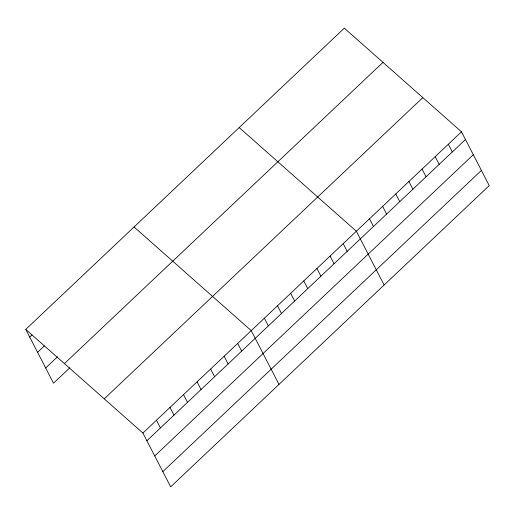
<?xml version="1.0" encoding="UTF-8"?>
<svg xmlns="http://www.w3.org/2000/svg" width="515" height="515" viewBox="0 0 515 515"><rect width="100%" height="100%" fill="white"/><g stroke="black" fill="none" stroke-linecap="round" stroke-linejoin="round"><path stroke-width="0.77" d="M25.75 329.394L344.316 28.164L461.485 131.808L489.25 185.606L170.684 486.836L142.913 433.044L25.75 329.394L53.515 383.192L69.879 367.723M29.722 337.093L31.982 334.962M37.576 352.305L44.348 345.906M45.668 367.98L57.513 356.779M64.414 363.596L382.986 62.367M104.249 398.835L422.821 97.605M142.913 433.044L461.485 131.808M146.891 440.743L465.457 139.514M154.738 455.955L473.311 154.725M162.83 471.624L481.396 170.394M239.192 127.566L356.354 231.216L384.119 285.014M134.061 226.973L251.23 330.624L278.995 384.422M448.34 144.232L452.318 151.938M435.201 156.663L439.179 164.362M422.062 169.087L426.034 176.787M408.916 181.512L412.895 189.211M395.777 193.936L399.756 201.642M382.639 206.367L386.611 214.066M369.493 218.791L373.472 226.491M343.215 243.64L347.187 251.346M330.076 256.064L334.048 263.77M316.931 268.495L320.909 276.195M303.792 280.92L307.764 288.619M290.653 293.344L294.625 301.05M277.508 305.768L281.486 313.474M264.369 318.199L268.341 325.898M237.685 343.428L241.664 351.127M224.147 356.226L228.126 363.931M210.609 369.03L214.588 376.729M197.071 381.834L201.043 389.533M183.533 394.632L187.505 402.337M169.995 407.436L173.967 415.142M156.451 420.24L160.429 427.939"/></g></svg>
